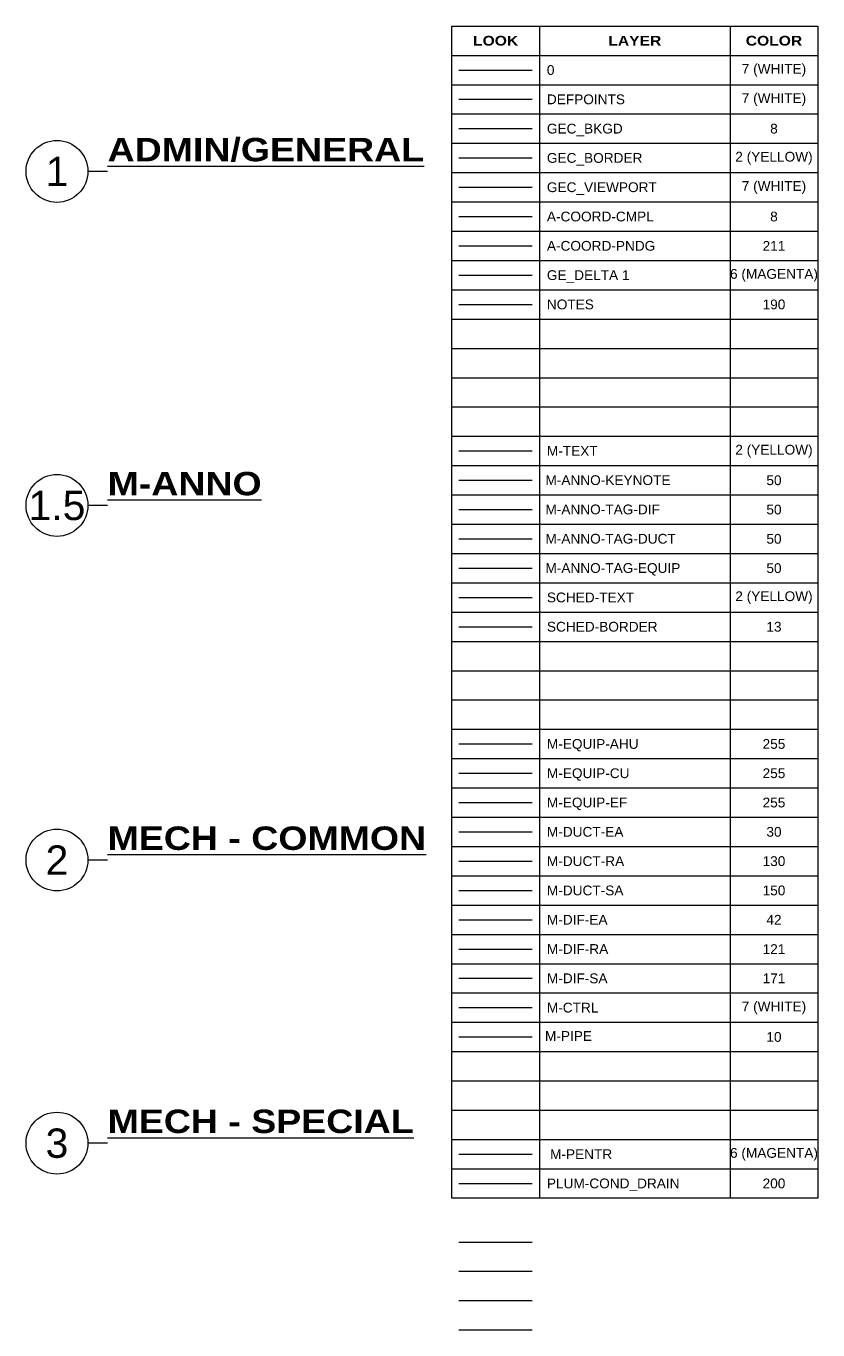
# Model space of a CAD drawing. Header units: inches. Extents: x -22 to 145, y -20 to 61.
# Drawn here: x -22.13 to -12, y -16.69 to 0 of the extents above; entities that cross this region are included whole.
import ezdxf
from ezdxf.enums import TextEntityAlignment as Align

# ---------------------------------------------------------------- set-up
doc = ezdxf.new("R2010")
doc.units = ezdxf.units.IN
doc.header["$MEASUREMENT"] = 0
for name, color, linetype in [('A-COORD-CMPL', 8, 'Continuous'), ('A-COORD-PNDG', 211, 'Continuous'), ('DETL-MEDIUM', 3, 'Continuous'), ('DETL-TEXT', 2, 'Continuous'), ('DETL-THIN', 9, 'Continuous'), ('DETL-WIDE', 11, 'Continuous'), ('G-TEXT', 2, 'Continuous'), ('GE_DELTA 1', 6, 'Continuous'), ('GEC_BKGD', 8, 'Continuous'), ('GEC_BORDER', 2, 'Continuous'), ('M-ANNO-KEYNOTE', 50, 'Continuous'), ('M-ANNO-TAG-DIF', 50, 'Continuous'), ('M-ANNO-TAG-DUCT', 50, 'Continuous'), ('M-ANNO-TAG-EQUIP', 50, 'Continuous'), ('M-CTRL', 7, 'Continuous'), ('M-DIF-EA', 42, 'Continuous'), ('M-DIF-RA', 121, 'Continuous'), ('M-DIF-SA', 171, 'Continuous'), ('M-DUCT-RA', 130, 'Continuous'), ('M-DUCT-SA', 150, 'Continuous'), ('M-EQUIP-AHU', 255, 'Continuous'), ('M-EQUIP-CU', 255, 'Continuous'), ('M-EQUIP-EF', 255, 'Continuous'), ('M-PENTR', 6, 'Continuous'), ('M-PIPE', 10, 'Continuous'), ('PLUM-COND_DRAIN', 200, 'Condensate_Drain'), ('SCHED-BORDER', 13, 'Continuous'), ('SCHED-TEXT', 2, 'Continuous')]:
    doc.layers.add(name, color=color, linetype=linetype)
doc.layers.add('GEC_VIEWPORT', color=7, linetype='Continuous', plot=False)
doc.layers.add('Notes', color=190, linetype='Continuous', plot=False)
doc.layers.add('M-DUCT-EA', color=30, linetype='Continuous', lineweight=30)
doc.styles.add('Arial', font='arial.ttf')
doc.styles.add('Arial Black', font='ariblk.ttf')
doc.styles.get("Standard").update_dxf_attribs({"font": 'arial.ttf'})
doc.linetypes.add('Condensate_Drain', pattern='A,3.1,-0.25,["CD",Standard,S=0.1,R=0,X=-0.12585,Y=-0.05],-0.165', length=3.515)

# ---------------------------------------------------------------- blocks, each defined once
blk = doc.blocks.new('Drawing Title')
blk.add_line((0, -0.027), (-0.169, -0.027))
blk.add_circle((-0.432, -0.027), 0.264)
at = {"flags": 4}
for tag, p, height, style in [('%%UTITLE', (0, 0.059), 0.2, 'Arial Black'), ('SCALE', (0, -0.213), 0.1, 'Arial')]:
    blk.add_attdef(tag, p, '', height=height, dxfattribs=dict(at, style=style))
at = {"style": 'Arial', "flags": 4}
blk.add_attdef('#', text='', height=0.25, dxfattribs=at).set_placement((-0.432, -0.027), align=Align.MIDDLE_CENTER)

msp = doc.modelspace()

# ---------------------------------------------------------------- linework, layer by layer
for p, q in [((-15.5625, 0), (-15.5625, -15)), ((-13.125, 0), (-13.125, -15)), ((-16.6875, -0.375), (-12, -0.375)), ((-16.59375, -0.5625), (-15.65625, -0.5625)), ((-16.6875, -0.75), (-12, -0.75)), ((-16.6875, -1.125), (-12, -1.125)), ((-16.6875, -1.5), (-12, -1.5)), ((-16.6875, -1.875), (-12, -1.875)), ((-16.6875, -2.25), (-12, -2.25)), ((-16.6875, -2.625), (-12, -2.625)), ((-16.6875, -3), (-12, -3)), ((-16.6875, -3.375), (-12, -3.375)), ((-16.6875, -3.75), (-12, -3.75)), ((-16.6875, -4.125), (-12, -4.125)), ((-16.6875, -4.5), (-12, -4.5)), ((-16.6875, -4.875), (-12, -4.875)), ((-16.6875, -5.25), (-12, -5.25)), ((-16.6875, -5.625), (-12, -5.625)), ((-16.6875, -6), (-12, -6)), ((-16.6875, -6.375), (-12, -6.375)), ((-16.6875, -6.75), (-12, -6.75)), ((-16.6875, -7.125), (-12, -7.125)), ((-16.6875, -7.5), (-12, -7.5)), ((-16.6875, -7.875), (-12, -7.875)), ((-16.6875, -8.25), (-12, -8.25)), ((-16.6875, -8.625), (-12, -8.625)), ((-16.6875, -9), (-12, -9)), ((-16.6875, -9.375), (-12, -9.375)), ((-16.6875, -9.75), (-12, -9.75)), ((-16.6875, -10.125), (-12, -10.125)), ((-16.6875, -10.5), (-12, -10.5)), ((-16.6875, -10.875), (-12, -10.875)), ((-16.6875, -11.25), (-12, -11.25)), ((-16.6875, -11.625), (-12, -11.625)), ((-16.6875, -12), (-12, -12)), ((-16.6875, -12.375), (-12, -12.375)), ((-16.6875, -12.75), (-12, -12.75)), ((-16.6875, -13.125), (-12, -13.125)), ((-16.6875, -13.5), (-12, -13.5)), ((-16.6875, -13.875), (-12, -13.875)), ((-16.6875, -14.25), (-12, -14.25)), ((-16.6875, -14.625), (-12, -14.625))]:
    msp.add_line(p, q)
msp.add_lwpolyline([(-16.6875, 0), (-12, 0), (-12, -15), (-16.6875, -15)], close=True)
at = {"layer": 'A-COORD-CMPL'}
msp.add_line((-16.59375, -2.4375), (-15.65625, -2.4375), dxfattribs=at)
at = {"layer": 'A-COORD-PNDG'}
msp.add_line((-16.59375, -2.8125), (-15.65625, -2.8125), dxfattribs=at)
at = {"layer": 'Defpoints'}
msp.add_line((-16.59375, -0.9375), (-15.65625, -0.9375), dxfattribs=at)
at = {"layer": 'DETL-MEDIUM'}
msp.add_line((-16.59375, -16.3125), (-15.65625, -16.3125), dxfattribs=at)
at = {"layer": 'DETL-TEXT'}
msp.add_line((-16.59375, -15.5625), (-15.65625, -15.5625), dxfattribs=at)
at = {"layer": 'DETL-THIN'}
msp.add_line((-16.59375, -15.9375), (-15.65625, -15.9375), dxfattribs=at)
at = {"layer": 'DETL-WIDE'}
msp.add_line((-16.59375, -16.6875), (-15.65625, -16.6875), dxfattribs=at)
at = {"layer": 'G-TEXT'}
msp.add_line((-16.59375, -5.4375), (-15.65625, -5.4375), dxfattribs=at)
at = {"layer": 'GE_DELTA 1'}
msp.add_line((-16.59375, -3.1875), (-15.65625, -3.1875), dxfattribs=at)
at = {"layer": 'GEC_BKGD'}
msp.add_line((-16.59375, -1.3125), (-15.65625, -1.3125), dxfattribs=at)
at = {"layer": 'GEC_BORDER'}
msp.add_line((-16.59375, -1.6875), (-15.65625, -1.6875), dxfattribs=at)
at = {"layer": 'GEC_VIEWPORT'}
msp.add_line((-16.59375, -2.0625), (-15.65625, -2.0625), dxfattribs=at)
at = {"layer": 'M-ANNO-KEYNOTE'}
msp.add_line((-16.59375, -5.8125), (-15.65625, -5.8125), dxfattribs=at)
at = {"layer": 'M-ANNO-TAG-DIF'}
msp.add_line((-16.59375, -6.1875), (-15.65625, -6.1875), dxfattribs=at)
at = {"layer": 'M-ANNO-TAG-DUCT'}
msp.add_line((-16.59375, -6.5625), (-15.65625, -6.5625), dxfattribs=at)
at = {"layer": 'M-ANNO-TAG-EQUIP'}
msp.add_line((-16.59375, -6.9375), (-15.65625, -6.9375), dxfattribs=at)
at = {"layer": 'M-CTRL'}
msp.add_line((-16.59375, -12.5625), (-15.65625, -12.5625), dxfattribs=at)
at = {"layer": 'M-DIF-EA'}
msp.add_line((-16.59375, -11.4375), (-15.65625, -11.4375), dxfattribs=at)
at = {"layer": 'M-DIF-RA'}
msp.add_line((-16.59375, -11.8125), (-15.65625, -11.8125), dxfattribs=at)
at = {"layer": 'M-DIF-SA'}
msp.add_line((-16.59375, -12.1875), (-15.65625, -12.1875), dxfattribs=at)
at = {"layer": 'M-DUCT-EA'}
msp.add_line((-16.59375, -10.3125), (-15.65625, -10.3125), dxfattribs=at)
at = {"layer": 'M-DUCT-RA'}
msp.add_line((-16.59375, -10.6875), (-15.65625, -10.6875), dxfattribs=at)
at = {"layer": 'M-DUCT-SA'}
msp.add_line((-16.59375, -11.0625), (-15.65625, -11.0625), dxfattribs=at)
at = {"layer": 'M-EQUIP-AHU'}
msp.add_line((-16.59375, -9.1875), (-15.65625, -9.1875), dxfattribs=at)
at = {"layer": 'M-EQUIP-CU'}
msp.add_line((-16.59375, -9.5625), (-15.65625, -9.5625), dxfattribs=at)
at = {"layer": 'M-EQUIP-EF'}
msp.add_line((-16.59375, -9.9375), (-15.65625, -9.9375), dxfattribs=at)
at = {"layer": 'M-PENTR'}
msp.add_line((-16.59375, -14.4375), (-15.65625, -14.4375), dxfattribs=at)
at = {"layer": 'M-PIPE', "linetype": 'Continuous'}
msp.add_line((-16.59375, -12.9375), (-15.65625, -12.9375), dxfattribs=at)
at = {"layer": 'Notes'}
msp.add_line((-16.59375, -3.5625), (-15.65625, -3.5625), dxfattribs=at)
at = {"layer": 'PLUM-COND_DRAIN'}
msp.add_line((-16.59375, -14.8125), (-15.65625, -14.8125), dxfattribs=at)
at = {"layer": 'SCHED-BORDER'}
msp.add_line((-16.59375, -7.6875), (-15.65625, -7.6875), dxfattribs=at)
at = {"layer": 'SCHED-TEXT'}
msp.add_line((-16.59375, -7.3125), (-15.65625, -7.3125), dxfattribs=at)

# ---------------------------------------------------------------- block references
at = {"layer": 'G-TEXT'}
ref = msp.add_blockref('Drawing Title', (-21.09118, -1.81958), dxfattribs=dict(at, xscale=1.5, yscale=1.5, zscale=1.5))
ref.add_attrib('#', '1', dxfattribs={"layer": '0', "height": 0.375, "style": 'Arial'}).set_placement((-21.73926, -1.86059), align=Align.MIDDLE_CENTER)
ref.add_attrib('%%UTITLE', '%%UADMIN/GENERAL', (-21.09118, -1.73091), dxfattribs={"layer": '0', "height": 0.3, "style": 'Arial Black'})
ref = msp.add_blockref('Drawing Title', (-21.09118, -6.09416), dxfattribs=dict(at, xscale=1.5, yscale=1.5, zscale=1.5))
ref.add_attrib('#', '1.5', dxfattribs={"layer": '0', "height": 0.375, "style": 'Arial'}).set_placement((-21.73926, -6.13517), align=Align.MIDDLE_CENTER)
ref.add_attrib('%%UTITLE', '%%UM-ANNO', (-21.09118, -6.00549), dxfattribs={"layer": '0', "height": 0.3, "style": 'Arial Black'})
ref = msp.add_blockref('Drawing Title', (-21.09118, -10.63274), dxfattribs=dict(at, xscale=1.5, yscale=1.5, zscale=1.5))
ref.add_attrib('#', '2', dxfattribs={"layer": '0', "height": 0.375, "style": 'Arial'}).set_placement((-21.73926, -10.67376), align=Align.MIDDLE_CENTER)
ref.add_attrib('%%UTITLE', '%%UMECH - COMMON', (-21.09118, -10.54407), dxfattribs={"layer": '0', "height": 0.3, "style": 'Arial Black'})
ref = msp.add_blockref('Drawing Title', (-21.09118, -14.25648), dxfattribs=dict(at, xscale=1.5, yscale=1.5, zscale=1.5))
ref.add_attrib('#', '3', dxfattribs={"layer": '0', "height": 0.375, "style": 'Arial'}).set_placement((-21.73926, -14.29749), align=Align.MIDDLE_CENTER)
ref.add_attrib('%%UTITLE', '%%UMECH - SPECIAL', (-21.09118, -14.16781), dxfattribs={"layer": '0', "height": 0.3, "style": 'Arial Black'})

# ---------------------------------------------------------------- texts
at = {"layer": 'G-TEXT', "color": 1, "style": 'Arial Black'}
for s, p in [('LOOK', (-16.125, -0.1875)), ('LAYER', (-14.34375, -0.1875)), ('COLOR', (-12.5625, -0.1875))]:
    msp.add_text(s, height=0.125, dxfattribs=at).set_placement(p, align=Align.MIDDLE)
at = {"layer": 'G-TEXT', "style": 'Arial'}
for s, p in [('0', (-15.46875, -0.5625)), ('DEFPOINTS', (-15.46875, -0.9375)), ('GEC_BKGD', (-15.46875, -1.3125)), ('GEC_BORDER', (-15.46875, -1.6875)), ('GEC_VIEWPORT', (-15.46875, -2.0625)), ('A-COORD-CMPL', (-15.46875, -2.4375)), ('A-COORD-PNDG', (-15.46875, -2.8125)), ('GE_DELTA 1', (-15.46875, -3.1875)), ('NOTES', (-15.46875, -3.5625)), ('M-TEXT', (-15.46875, -5.4375)), ('SCHED-TEXT', (-15.46875, -7.3125)), ('SCHED-BORDER', (-15.46875, -7.6875)), ('M-EQUIP-AHU', (-15.46875, -9.1875)), ('M-EQUIP-CU', (-15.46875, -9.5625)), ('M-EQUIP-EF', (-15.46875, -9.9375)), ('M-DUCT-EA', (-15.46875, -10.3125)), ('M-DUCT-RA', (-15.46875, -10.6875)), ('M-DUCT-SA', (-15.46875, -11.0625)), ('M-DIF-EA', (-15.46875, -11.4375)), ('M-DIF-RA', (-15.46875, -11.8125)), ('M-DIF-SA', (-15.46875, -12.1875)), ('M-CTRL', (-15.46875, -12.5625)), ('PLUM-COND_DRAIN', (-15.46875, -14.8125))]:
    msp.add_text(s, height=0.125, dxfattribs=at).set_placement(p, align=Align.MIDDLE_LEFT)
for s, p in [('7 (WHITE)', (-12.5625, -0.5625)), ('7 (WHITE)', (-12.5625, -0.9375)), ('8', (-12.5625, -1.3125)), ('2 (YELLOW)', (-12.5625, -1.6875)), ('7 (WHITE)', (-12.5625, -2.0625)), ('8', (-12.5625, -2.4375)), ('211', (-12.5625, -2.8125)), ('6 (MAGENTA)', (-12.5625, -3.1875)), ('190', (-12.5625, -3.5625)), ('2 (YELLOW)', (-12.5625, -5.4375)), ('50', (-12.5625, -5.8125)), ('50', (-12.5625, -6.1875)), ('50', (-12.5625, -6.5625)), ('50', (-12.5625, -6.9375)), ('2 (YELLOW)', (-12.5625, -7.3125)), ('13', (-12.5625, -7.6875)), ('255', (-12.5625, -9.1875)), ('255', (-12.5625, -9.5625)), ('255', (-12.5625, -9.9375)), ('30', (-12.5625, -10.3125)), ('130', (-12.5625, -10.6875)), ('150', (-12.5625, -11.0625)), ('42', (-12.5625, -11.4375)), ('121', (-12.5625, -11.8125)), ('171', (-12.5625, -12.1875)), ('7 (WHITE)', (-12.5625, -12.5625)), ('10', (-12.5625, -12.9375)), ('6 (MAGENTA)', (-12.5625, -14.4375)), ('200', (-12.5625, -14.8125))]:
    msp.add_text(s, height=0.125, dxfattribs=at).set_placement(p, align=Align.MIDDLE)
for s, p in [('M-ANNO-KEYNOTE', (-15.48734, -5.87376)), ('M-ANNO-TAG-DIF', (-15.48734, -6.24876)), ('M-ANNO-TAG-DUCT', (-15.48734, -6.62376)), ('M-ANNO-TAG-EQUIP', (-15.48734, -6.99876)), ('M-PIPE', (-15.49316, -12.98787)), ('M-PENTR', (-15.42825, -14.50133))]:
    msp.add_text(s, height=0.125, dxfattribs=at).set_placement(p)

doc.saveas('drawing.dxf')
